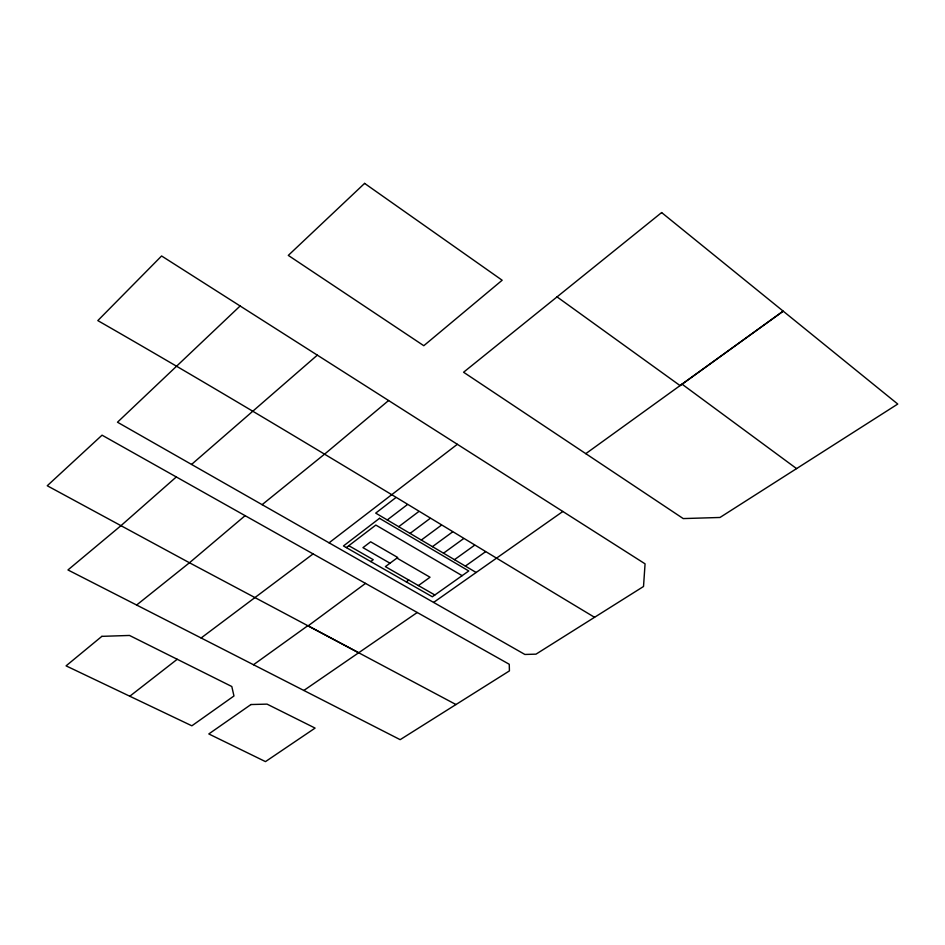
<?xml version="1.0" encoding="UTF-8"?>
<svg xmlns="http://www.w3.org/2000/svg" width="945" height="945" viewBox="0 0 945 945"><rect width="100%" height="100%" fill="white"/><g stroke="black" fill="none" stroke-linecap="round" stroke-linejoin="round"><path stroke-width="1.42" d="M240.136 305.967L117.487 422.214L524.888 654.46L535.992 654.153L643.521 586.491L645.069 563.834L161.595 255.977L97.819 320.603C265.202 416.509 429.243 517.931 594.559 617.309M176.325 476.93L120.806 525.81L67.957 569.953L400.16 739.663L509.426 670.891L509.249 664.264L102.048 435.172L47.25 485.754L189.461 562.759L358.675 652.759L417.241 612.502M191.551 464.444L317.307 355.166M245.121 515.663L189.461 562.759L136.635 605.024M388.584 400.538L325.222 453.612L262.108 504.677M129.784 696.241L177.223 659.279M329.061 542.82L457.345 444.292M395.671 497.731L375.708 513.111L476.138 572.469M346.307 547.592L375.838 525.066L462.14 575.659M387.261 519.939L407.248 504.701M398.707 526.708L418.718 511.599M201.108 637.993L313.114 553.9M370.759 561.566L373.251 559.688L348.799 545.678M410.047 533.417L430.093 518.439M421.305 540.056L441.362 525.219M308.117 625.862L365.526 583.384M432.456 546.659L452.549 531.94M443.512 553.191L463.629 538.603M406.279 581.872L408.795 580.053M585.794 453.659L783.192 311.153L680.081 385.607L557.03 296.884M253.473 664.748L307.834 625.696L455.974 704.533M418.422 585.569L430.034 577.23L396.947 558.082M454.474 559.676L474.614 545.206M465.353 566.102L485.506 551.762M433.613 602.414L562.842 511.481M303.853 690.452L358.675 652.759M434.842 594.984L385.371 566.634L397.739 557.491L370.653 541.804L362.951 547.651L390.002 563.208M682.042 384.166L796.576 468.602M364.605 183.389L288.296 255.398L423.797 345.705L502.161 280.24L364.605 183.389M101.859 636.351L66.067 665.859L191.859 725.807L233.958 695.981L231.808 686.519L129.5 635.453L101.859 636.351M661.63 212.566L463.582 372.236L683.235 518.581L719.984 517.47L897.75 404.047L661.63 212.566M379.524 518.321L343.46 545.962L432.314 596.767L468.767 570.969L379.524 518.321M250.968 704.533L208.81 733.946L265.486 761.611L315.087 728.087L267.057 704.131L250.968 704.533"/></g></svg>
